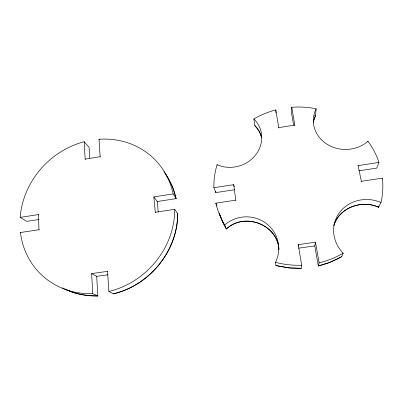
<?xml version="1.0" encoding="UTF-8"?>
<svg xmlns="http://www.w3.org/2000/svg" width="403" height="403" viewBox="0 0 403 403"><rect width="100%" height="100%" fill="white"/><g stroke="black" fill="none" stroke-linecap="round" stroke-linejoin="round"><path stroke-width="0.6" d="M358.861 170.827L376.654 168.122L378.986 162.414A84.484 79.124 -0.4 0 0 367.994 141.277A32.159 28.784 0.7 0 1 327.075 144.239A32.159 28.784 0.7 0 1 316.148 108.78A84.484 79.124 -0.4 0 0 291.742 107.274L291.691 114.074L293.591 124.9M294.86 125.454L291.742 107.274M153.85 196.901L157.256 201.515L176.116 198.644L173.184 193.939L153.85 196.901L155.271 212.26L174.771 209.328L177.688 213.681C177.884 250.918 149.599 285.389 113.555 293.807L108.86 291.48L107.556 271.355L91.617 273.592L92.75 293.676L97.843 295.938L96.69 276.342L91.617 273.592M298.149 246.011L298.235 244.626L315.484 242.208L319.111 262.832L318.32 266.02L328.697 262.857L337.467 258.983L341.739 256.64L343.18 253.185A34.618 32.104 18 0 1 339.563 212.487A34.618 32.104 18 0 1 381.016 202.482A84.484 79.124 -0.4 0 0 382.427 178.141L361.355 181.305L361.234 181.642M177.688 213.681C177.642 250.933 149.558 285.148 113.555 293.807M316.148 108.78L315.489 115.59L313.322 121.756M235.886 200.462L235.8 200.165L215.842 203.162A84.484 79.124 -0.4 0 0 224.693 224.939A32.578 31.862 -10.6 0 1 265.874 223.171A32.578 31.862 -10.6 0 1 275.506 262.343L275.889 265.506L279.098 266.287L290.341 268.035L301.348 268.327L301.666 265.209L298.235 244.626M341.739 256.64L330.173 262.282L318.32 266.02L314.798 245.916L315.484 242.208M313.292 122.386L313.751 119.993L315.489 115.59L314.476 115.394M333.956 225.191C339.568 207.303 362.171 199.54 378.588 207.233L378.835 206.019M333.78 225.68C339.25 207.51 361.97 199.566 378.588 207.233L378.805 206.22M357.99 165.971L358.106 165.613L378.986 162.414M367.863 141.67L367.994 141.277M382.271 178.484L382.427 178.141M378.588 207.233L381.016 202.482M219.484 213.928L219.192 213.036L222.249 221.061L226.38 228.98C244.178 211.872 277.959 224.521 278.931 249.558C277.566 224.315 244.586 212.074 226.38 228.98L222.859 222.391L219.63 214.371M39.051 219.504L26.734 221.378L20.15 217.378A80.847 73.749 -44.6 0 1 84.172 141.72L85.154 159.13L100.125 156.696L100.418 157.044M278.77 128.068L278.75 127.66L294.87 125.041M20.15 217.378L38.507 214.567L38.9 214.829M234.501 189.758L215.822 192.599L213.897 187.702L233.68 184.67L233.952 185.627M92.75 293.676A80.847 73.749 -44.6 0 1 20.447 232.511L38.955 229.73L39.353 229.967M96.69 276.342L107.858 274.786M298.537 248.183L314.798 245.916M301.348 268.327L288.739 267.879L275.889 265.506M65.241 289.037C75.245 294.245 86.645 296.185 97.843 295.938C85.602 295.893 73.114 293.737 62.279 287.818M20.447 232.511L20.875 232.743M107.556 271.355L107.858 271.536M254.756 125.409L259.079 131.03L261.774 137.886L260.187 133.202L257.784 128.995L254.756 125.409L253.87 118.925A84.484 79.124 -0.4 0 1 275.793 109.918L278.75 127.66M85.154 159.13L85.471 159.472M84.172 141.72L89.083 147.438L89.713 158.052M155.271 212.26L155.487 212.532M100.125 156.696L98.997 139.262L99.289 139.629M165.88 174.695C171.018 181.778 174.156 190.161 176.116 198.644L172.63 187.158L167.028 176.187L163.804 171.572M215.842 203.162L216.562 204.895M216.915 205.747L217.036 206.029M224.693 224.939L226.38 228.98M253.87 118.925A30.744 28.235 -16.3 0 1 255.351 155.286A30.744 28.235 -16.3 0 1 217.061 164.716L217.177 165.064M234.133 186.262L234.314 186.886M358.106 165.613L361.355 181.305M233.68 184.67L235.8 200.165M157.256 201.515L158.268 212.275M275.793 109.918L275.838 110.78M275.859 111.203L275.949 112.9M38.507 214.567L38.955 229.73M215.801 191.229L215.822 192.599M98.997 139.262A80.847 73.749 -44.6 0 1 173.184 193.939M174.771 209.328A80.847 73.749 -44.6 0 1 108.86 291.48M343.18 253.185A84.484 79.124 -0.4 0 1 319.111 262.832M301.666 265.209A84.484 79.124 -0.4 0 1 275.506 262.343M213.897 187.702A84.484 79.124 -0.4 0 1 217.061 164.716"/></g></svg>
